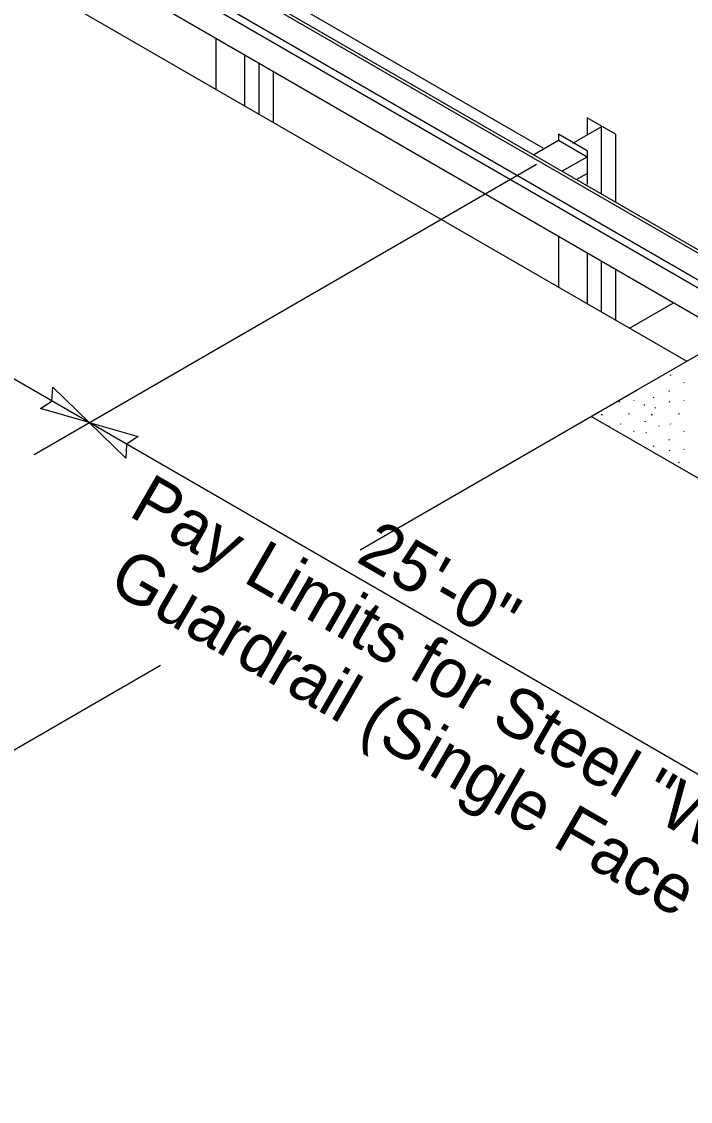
# Model space of a CAD drawing. Extents: x 1.8 to 35.6, y 0.1 to 20.9.
# Drawn here: x 23.569 to 25.466, y 8.347 to 11.409 of the extents above; entities that cross this region are included whole.
import ezdxf

# ---------------------------------------------------------------- set-up
doc = ezdxf.new("R2010")
doc.units = 0
doc.layers.add('KYTC_Std_Dwg', color=7, linetype='Continuous')

msp = doc.modelspace()

# ---------------------------------------------------------------- linework, layer by layer
at = {"layer": 'KYTC_Std_Dwg'}
for p, q in [((23.7606, 10.2717), (16.9085, 14.2304)), ((28.6404, 8.9327), (21.8816, 12.8342)), ((28.6563, 8.9327), (21.8976, 12.8342)), ((28.4371, 8.9721), (21.8977, 12.7497)), ((28.6239, 8.8412), (21.8946, 12.7287)), ((28.3592, 8.9127), (21.8786, 12.6557)), ((21.8934, 12.5026), (25.456, 10.4457)), ((25.0488, 11.0497), (24.2012, 11.5392)), ((24.1201, 11.362), (24.1201, 11.217)), ((24.2012, 11.3152), (24.2012, 11.1702)), ((24.2417, 11.2918), (24.2417, 11.1468)), ((24.2823, 11.2684), (24.2823, 11.1234)), ((25.2541, 11.0894), (25.173, 11.1362)), ((25.173, 11.1362), (25.173, 11.0873)), ((25.173, 11.0427), (25.0919, 11.0895)), ((25.0919, 11.0895), (25.0919, 11.0723)), ((25.1324, 11.0639), (25.2135, 11.1107)), ((25.2135, 11.1128), (25.2135, 10.9217)), ((25.2541, 11.0894), (25.2541, 10.8982)), ((25.0223, 11.0322), (25.0919, 11.0723)), ((25.0919, 11.0723), (25.173, 11.0255)), ((25.1034, 10.9854), (25.173, 11.0255)), ((25.173, 11.0427), (25.173, 10.9472)), ((23.604, 10.1813), (25.0293, 11.0043)), ((25.1445, 10.9617), (25.173, 10.9782)), ((25.0919, 10.801), (25.0919, 10.6559)), ((25.173, 10.7541), (25.173, 10.6091)), ((25.2135, 10.7307), (25.2135, 10.5857)), ((25.2541, 10.7073), (25.2541, 10.5623)), ((25.2936, 10.5395), (25.4181, 10.6114)), ((25.3152, 10.3646), (25.5839, 10.5197)), ((25.3773, 10.4003), (25.3776, 10.4)), ((25.4095, 10.4052), (25.4107, 10.4079)), ((25.4465, 10.3863), (25.4477, 10.3846)), ((24.5291, 9.9107), (25.3152, 10.3645)), ((25.4056, 10.3621), (25.4067, 10.3603)), ((25.2647, 10.3301), (25.266, 10.3327)), ((25.3058, 10.3358), (25.307, 10.3341)), ((25.3351, 10.3227), (25.3354, 10.32)), ((25.3616, 10.3422), (25.3627, 10.3449)), ((25.4066, 10.3301), (25.4077, 10.3327)), ((25.4476, 10.3358), (25.4488, 10.3341)), ((28.3245, 8.4758), (25.1846, 10.289)), ((25.2136, 10.2957), (25.2147, 10.294)), ((25.2147, 10.2951), (25.2159, 10.2933)), ((25.2917, 10.2957), (25.2929, 10.2984)), ((25.3553, 10.2957), (25.3566, 10.294)), ((25.3566, 10.2951), (25.3577, 10.2933)), ((25.3659, 10.3148), (25.3671, 10.313)), ((25.4335, 10.2957), (25.4346, 10.2984)), ((27.0513, 8.3706), (23.7606, 10.2717)), ((25.2346, 10.2636), (25.2357, 10.2617)), ((25.2677, 10.267), (25.2689, 10.2697)), ((25.3379, 10.2738), (25.3391, 10.2765)), ((25.3764, 10.2636), (25.3776, 10.2617)), ((25.4095, 10.267), (25.4107, 10.2697)), ((25.3047, 10.2481), (25.3059, 10.2462)), ((25.3397, 10.2448), (25.3409, 10.2431)), ((25.4465, 10.2481), (25.4477, 10.2462)), ((25.3616, 10.2039), (25.3627, 10.2066)), ((25.4056, 10.2238), (25.4067, 10.2221)), ((25.4476, 10.1976), (25.4488, 10.1957)), ((25.4066, 10.1918), (25.4077, 10.1945)), ((25.4335, 10.1575), (25.4346, 10.1602)), ((21.821, 8.3469), (23.9629, 9.5837))]:
    msp.add_line(p, q, dxfattribs=at)
for points in [[(23.7606, 10.2717), (23.6218, 10.3115), (23.6545, 10.333), (23.6568, 10.3721)], [(23.7606, 10.2717), (23.8993, 10.232), (23.8666, 10.2105), (23.8643, 10.1714)]]:
    msp.add_lwpolyline(points, close=True, dxfattribs=at)

# ---------------------------------------------------------------- texts
for s, p in [('Pay Limits for Steel "W" Beam', (23.8685, 10.0097)), ('            25\'-0"', (23.9735, 10.1916)), (' Guardrail (Single Face "A")', (23.7635, 9.8278))]:
    msp.add_text(s, height=0.14, rotation=330, dxfattribs=at).set_placement(p)

doc.saveas('drawing.dxf')
